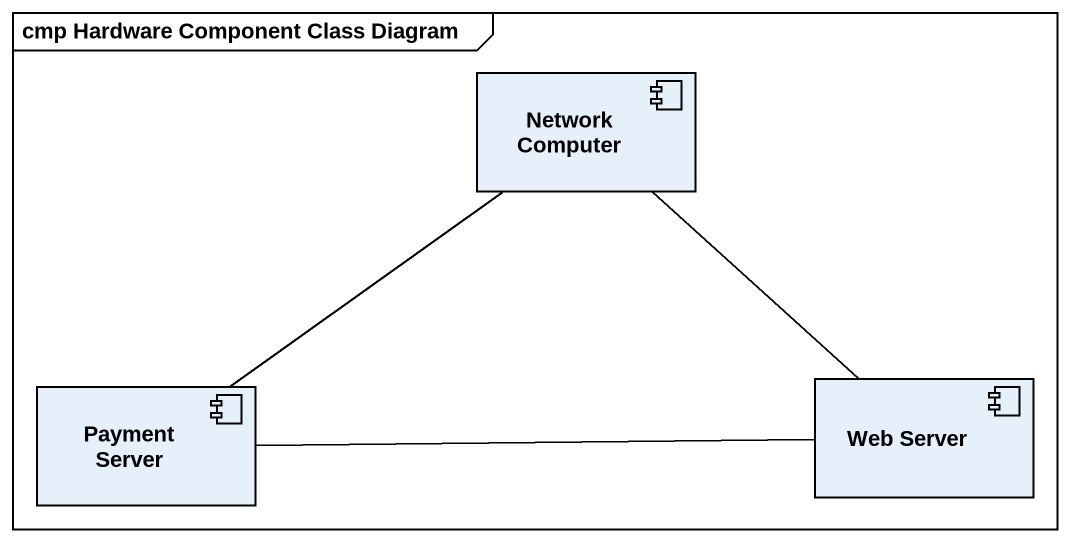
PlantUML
@startuml
mainframe cmp Hardware Component Class Diagram
component "Network Computer" as Network_Computer
component "Payment Server" as Payment_Server
component "Web Server" as Web_Server
Network_Computer -- Web_Server
Payment_Server -up- Network_Computer
Payment_Server -right- Web_Server
@enduml
